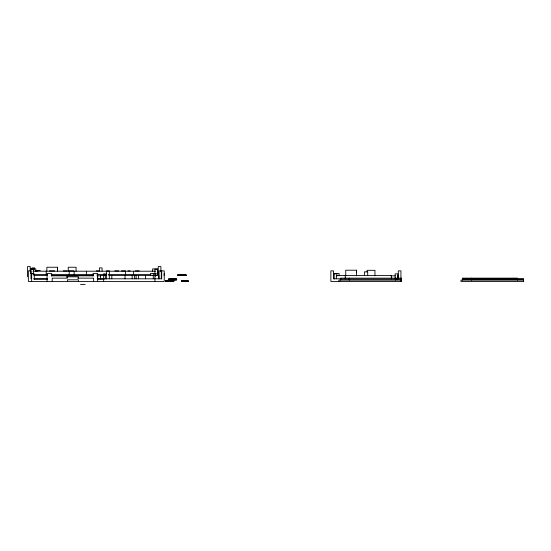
<?xml version="1.0" encoding="UTF-8"?>
<svg xmlns="http://www.w3.org/2000/svg" width="551" height="551" viewBox="0 0 551 551"><rect width="100%" height="100%" fill="white"/><g stroke="black" fill="none" stroke-linecap="round" stroke-linejoin="round"><path stroke-width="0.83" d="M46.849 271.25L46.849 267.242L57.552 267.242L57.552 271.25M68.228 271.25L68.228 267.242L76.072 267.242L76.072 271.25M345.732 275.831L345.732 270.21L356.435 270.21L356.435 275.831M367.111 271.898L367.111 270.327L374.955 270.327L374.955 275.831M397.801 278.234L397.801 275.831M341.179 278.806L333.507 278.806L333.507 270.872L330.862 270.872L330.869 281.444L401.355 281.444L401.355 280.128L338.872 280.128L338.872 281.444M523.45 281.444L523.45 280.128L460.973 280.128L460.973 281.444L523.45 281.444L523.45 280.128M157.586 269.225L154.948 269.225L154.948 273.751M35.285 270.541L40.237 270.541M35.285 270.872L37.929 270.872M49.383 270.872L54.639 270.872M63.227 270.872L67.188 270.872M69.006 270.872L73.8 270.872M96.273 270.872L98.918 270.872M114.787 270.872L118.754 270.872M121.399 270.872L125.366 270.872M127.887 270.872L130.201 270.872M135.25 270.872L139.217 270.872M32.998 271.202L155.444 271.216M30.264 273.516L33.563 273.516M334.168 273.847L336.813 273.847L336.813 276.113M33.494 274.508L47.489 274.508M51.209 274.508L93.794 274.508M97.004 274.508L106.908 274.508M108.402 274.508L150.981 274.508M33.811 275.5L47.248 275.5M51.271 275.5L93.236 275.5M108.705 275.5L158.784 275.5L158.784 278.806M186.073 275.5L177.718 275.5L177.718 274.839L186.073 274.839L186.073 275.5L185.928 274.839M51.684 275.831L93.05 275.831M96.866 275.831L100.564 275.831M390.797 275.831L395.267 275.831M67.615 277.484L66.878 277.484L66.878 275.831M77.553 278.145L93.601 278.145L93.601 281.444M462.441 278.475L523.45 278.475L523.45 279.467L462.461 279.467L462.461 278.475M33.583 278.806L47.331 278.806M97.183 278.806L161.264 278.806L161.264 270.872M34.141 279.137L47.524 279.137M97.596 279.137L104.263 279.137M340.366 279.137L401.355 279.137L401.355 278.145L340.346 278.145L340.346 280.128M395.356 279.467L397.057 279.137M181.506 281.444L188.111 281.444L188.111 280.783L181.506 280.783L181.534 281.444L181.589 280.783M80.556 284.419L85.068 284.419M517.485 280.128L517.485 278.145L462.441 278.145L462.441 280.128M471.36 278.145L471.36 280.128M401.355 280.128L401.355 281.444M400.935 281.444L400.935 270.872L398.297 270.872L398.297 278.806M397.801 278.916L397.801 273.847L395.157 273.847L395.157 278.379M395.384 278.145L395.384 280.128M391.362 278.806L391.362 275.5L336.317 275.5L336.317 278.806M367.703 275.5L367.703 271.863L364.397 271.863L364.397 275.5M356.435 270.21L356.435 272.194M349.265 278.145L349.265 280.128M345.236 275.5L345.236 278.806M339.127 275.831L339.127 273.516L334.168 273.516L334.168 279.068M188.036 280.783L188.091 281.444M187.939 280.783L187.946 281.444M187.843 281.444L187.801 280.783L187.739 281.444M187.547 280.783L187.636 281.444M187.464 280.783L187.45 281.444M187.374 280.783L187.326 281.444L187.23 280.783M187.085 280.783L187.106 281.444M187.016 280.783L187.016 281.444M186.941 280.783L186.941 281.444M186.768 281.444L186.755 280.783L186.658 281.444M186.507 280.783L186.507 281.444L186.383 280.783M186.272 280.783L186.321 281.444M186.204 280.783L186.169 281.444M186.073 280.783L186.045 281.444M185.997 280.783L185.997 281.444M185.866 274.839L185.866 275.5M185.818 280.783L185.914 281.444M185.756 274.839L185.756 275.5M185.749 280.783L185.749 281.444M185.611 280.783L185.632 281.444M185.508 274.839L185.508 275.5M185.494 280.783L185.46 281.444L185.384 280.783M185.363 274.839L185.363 275.5L185.239 274.839M185.239 280.783L185.288 281.444M185.15 274.839L185.191 275.5M185.177 280.783L185.15 281.444M185.053 280.783L185.033 281.444M184.909 280.783L184.957 281.444M184.785 274.839L184.785 275.5M184.792 280.783L184.881 281.444M184.668 280.783L184.695 281.444M184.592 274.839L184.592 275.5M184.564 280.783L184.557 281.444M184.509 281.444L184.447 280.783L184.337 281.444M184.385 274.839L184.385 275.5M184.282 274.839L184.282 275.5M184.254 280.783L184.275 281.444M184.172 274.839L184.137 275.5M184.158 280.783L184.096 281.444L184.006 280.783M184.075 274.839L184.068 275.5M183.903 274.839L183.869 275.5M183.889 280.783L183.903 281.444M183.758 274.839L183.779 275.5M183.8 280.783L183.765 281.444M183.676 274.839L183.703 275.5M183.641 280.783L183.683 281.444M183.524 274.839L183.607 275.5M183.538 280.783L183.552 281.444M183.476 275.5L183.407 274.839L183.366 275.5M183.462 280.783L183.462 281.444M183.352 280.783L183.318 281.444M183.228 274.839L183.276 275.5M183.269 280.783L183.207 281.444M183.063 274.839L183.132 275.5M183.125 280.783L183.118 281.444M183.028 275.5L182.994 274.839L182.877 275.5M182.739 274.839L182.739 275.5M182.774 280.783L182.732 281.444M182.546 274.839L182.546 275.5M182.505 280.783L182.505 281.444M182.395 274.839L182.464 275.5M182.457 280.783L182.429 281.444M182.305 274.839L182.305 275.5M182.257 281.444L182.257 280.783L182.181 281.444M182.133 274.839L182.133 275.5M182.085 274.839L182.085 275.5M182.009 274.839L182.009 275.5M181.94 280.783L181.94 281.444M181.885 274.839L181.885 275.5M181.858 280.783L181.858 281.444M181.775 274.839L181.775 275.5M181.754 280.783L181.754 281.444M181.382 274.839L181.41 275.5M181.224 274.839L181.286 275.5M181.134 274.839L181.183 275.5M181.031 274.839L181.031 275.5M180.942 274.839L180.88 275.5M180.783 274.839L180.762 275.5M180.425 274.839L180.494 275.5M180.404 275.5L180.322 274.839L180.191 275.5M180.115 274.839L180.094 275.5M179.805 274.839L179.826 275.5M179.64 274.839L179.674 275.5M179.571 274.839L179.571 275.5M179.481 274.839L179.44 275.5M178.744 274.839L178.744 275.5M178.001 274.839L178.001 275.5M177.959 274.839L177.959 275.5M176.547 279.137L176.547 279.798M176.485 279.137L176.485 279.798M176.375 279.137L176.375 279.798M176.127 279.137L176.127 279.798M175.948 279.137L175.983 279.798M175.886 279.137L175.859 279.798M175.748 279.137L175.769 279.798M175.659 279.137L175.611 279.798M175.411 279.137L175.411 279.798M175.211 279.137L175.211 279.798M175.032 279.137L175.032 279.798L174.901 279.137M174.874 279.137L174.612 279.798M174.522 279.137L174.488 279.798M174.385 279.137L174.398 279.798M174.268 279.137L174.295 279.798M174.15 279.137L174.102 279.798M174.095 279.137L173.985 279.798M173.889 279.137L173.902 279.798M173.84 279.137L173.82 279.798M173.648 279.798L173.682 279.137L173.537 279.798M173.496 279.137L173.496 279.798M173.358 279.137L173.338 279.798M173.248 279.798L173.248 279.137L173.124 279.798M173.035 279.137L173.014 279.798M172.924 279.137L172.876 279.798M172.752 279.137L172.752 279.798M172.704 279.798L172.628 279.137L172.553 279.798M172.394 279.137L172.484 279.798M172.16 279.137L172.201 279.798M172.16 280.783L172.16 281.444M172.077 280.783L172.057 281.444M171.988 279.137L172.022 279.798M171.926 281.444L171.926 280.783L171.857 281.444M171.905 279.137L171.884 279.798M171.754 279.137L171.712 279.798L171.65 279.137M171.657 280.783L171.657 281.444M171.499 279.137L171.485 279.798M171.485 280.783L171.554 281.444M171.444 279.137L171.389 279.798M171.43 280.783L171.444 281.444M171.32 279.137L171.237 279.798L171.216 279.137M171.285 280.783L171.278 281.444M171.196 280.783L171.175 281.444M171.072 279.798L171.024 279.137L170.996 279.798M171.085 280.783L171.024 281.444M170.851 279.137L170.851 279.798M170.838 280.783L170.838 281.444M170.741 279.137L170.741 279.798M170.679 280.783L170.734 281.444M170.562 279.137L170.583 279.798M170.431 279.137L170.445 279.798M170.349 279.137L170.328 279.798M170.404 280.783L170.404 281.444M170.259 279.137L170.218 279.798M170.238 280.783L170.238 281.444M170.101 279.137L170.101 279.798M170.059 279.137L170.08 279.798M169.901 279.137L169.873 279.798M169.77 280.783L169.846 281.444M169.708 279.137L169.708 279.798M169.694 280.783L169.68 281.444M169.433 280.783L169.433 281.444M169.384 279.137L169.336 279.798M169.198 279.137L169.198 279.798M169.164 280.783L169.164 281.444M169.061 280.783L169.054 281.444M168.957 279.137L168.957 279.798M169.012 280.783L169.026 281.444M168.84 279.137L168.84 279.798M168.826 280.783L168.833 281.444M168.778 279.137L168.778 279.798M168.709 280.783L168.709 281.444M168.62 279.137L168.682 279.798M168.606 280.783L168.613 281.444M168.516 280.783L168.516 281.444M168.399 280.783L168.399 281.444M168.255 280.783L168.337 281.444M168.22 281.444L168.151 280.783L168.11 281.444M167.959 280.783L167.972 281.444M167.786 280.783L167.786 281.444L167.676 280.783M167.449 280.783L167.449 281.444M167.366 280.783L167.359 281.444M167.318 280.783L167.29 281.444M166.974 280.783L166.891 281.444M166.788 280.783L166.788 281.444M166.684 280.783L166.657 281.444M166.354 280.783L166.299 281.444M166.278 280.783L166.244 281.444M166.168 280.783L166.168 281.444M165.996 280.783L166.009 281.444M165.879 280.783L165.837 281.444L165.803 280.783M165.631 280.783L165.665 281.444M164.177 273.516L164.157 275.5M161.705 270.872L161.705 279.006M160.892 271.698L160.892 266.581L158.247 266.581L158.247 274.508M159.06 278.806L159.06 270.872L164.232 270.872L164.232 281.444L28.363 281.444L28.363 270.872L31.001 270.872L31.001 278.806M158.399 275.534L158.399 273.847L155.754 273.847L155.754 276.113M157.607 274.439L157.607 268.895L152.648 268.895L152.648 271.202M155.348 275.899L155.348 273.516L150.389 273.516L150.389 275.831M154.921 281.444L154.921 273.847L153.268 273.847L153.268 278.806M145.567 275.5L145.567 278.806M138.432 275.5L138.432 278.806M136.097 275.5L136.097 278.806M134.444 275.5L134.444 278.806M133.638 271.202L133.638 274.508M132.157 275.5L132.157 278.806M125.566 271.202L125.566 274.508M125.022 275.5L125.022 278.806M111.805 275.5L111.805 278.806M109.325 278.806L109.325 270.872L106.35 270.872L106.35 279.006M106.433 273.516L106.433 275.5L100.42 275.5L100.42 278.806M105.296 278.806L105.296 273.847L103.643 273.847L103.643 281.444M102.052 271.154L102.052 267.903L99.414 267.903L99.414 271.071M97.672 281.444L97.672 273.516L93.05 273.516L93.05 276.161M97.444 275.5L97.444 278.806M86.39 271.202L86.39 274.508M78.394 278.145L78.394 276.822L67.422 276.822L67.422 278.145L52.214 278.145L52.214 281.444M78.394 281.444L78.394 279.798L67.422 279.798L67.422 281.444M74.165 271.202L74.165 274.508M69.212 271.202L69.212 274.508M57.552 267.242L57.552 269.219M51.684 276.161L51.684 273.516L47.055 273.516L47.055 281.444M46.215 271.202L46.215 274.508M35.822 271.202L35.822 268.895L30.539 268.895L30.539 271.271M34.623 269.487L34.623 267.903L31.979 267.903L31.986 269.529M34.307 279.137L34.307 273.847L31.662 273.847L31.662 281.444M33.494 273.751L33.494 269.225L30.856 269.225L30.856 273.441M30.195 271.34L30.195 266.581L27.55 266.581L27.55 276.822M176.692 279.137L168.337 279.137L168.337 279.798L176.692 279.798L176.657 279.137M173.896 280.783L165.555 280.783L165.582 281.444L173.896 281.444L173.896 280.783M185.04 275.5L185.04 274.839L184.991 275.5M181.603 275.5L181.582 274.839L181.541 275.5M180.652 275.5L180.652 274.839L180.625 275.5M179.963 275.5L179.963 274.839L179.943 275.5M170.576 281.444L170.576 280.783L170.534 281.444M169.556 279.798L169.556 279.137L169.501 279.798M166.54 281.444L166.54 280.783L166.471 281.444"/></g></svg>
